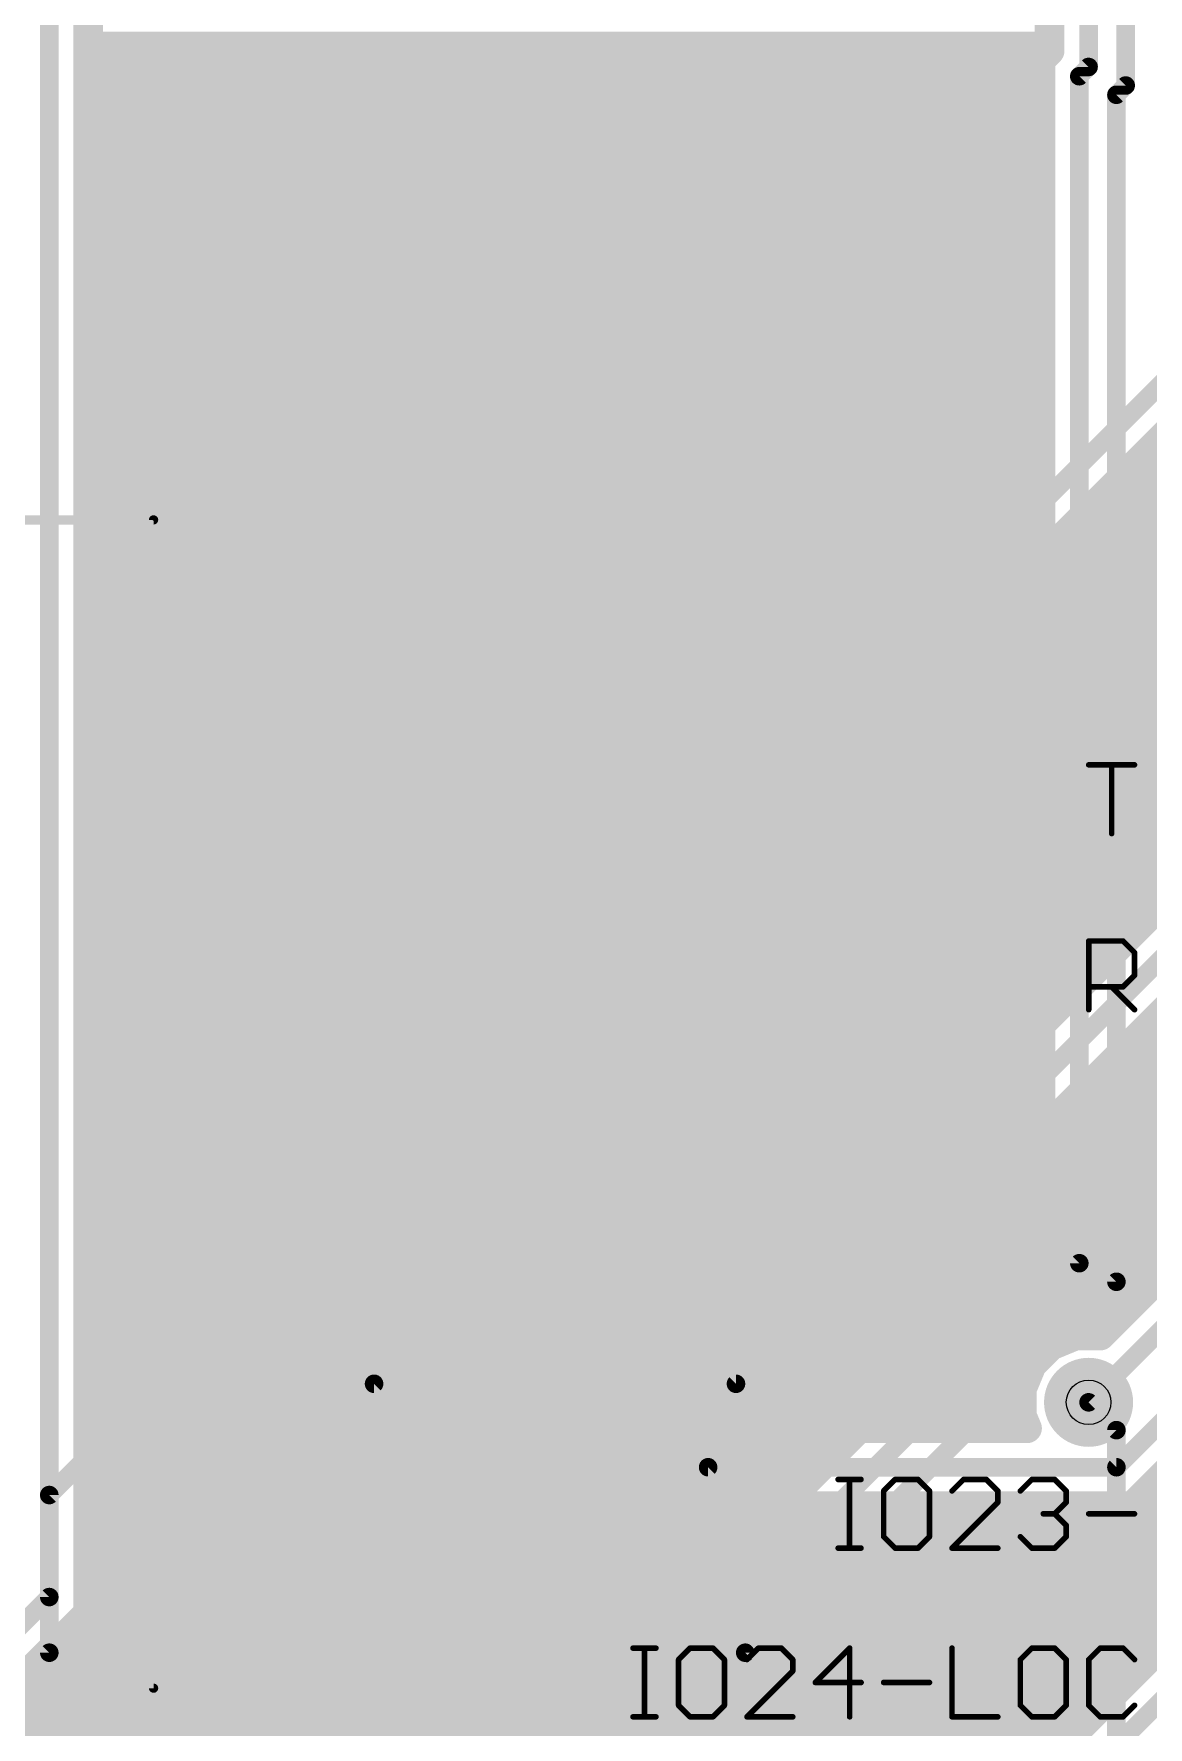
# Model space of a CAD drawing. Extents: x 0 to 10.8, y 0 to 6.1.
# Drawn here: x 3.487 to 4.087, y 2.55 to 3.463 of the extents above; entities that cross this region are included whole.
import ezdxf

# ---------------------------------------------------------------- set-up
doc = ezdxf.new("R2010")
doc.units = 0
for name, color, linetype in [('1', 22, 'CONTINUOUS'), ('116', 253, 'CONTINUOUS'), ('16', 175, 'CONTINUOUS'), ('18', 82, 'CONTINUOUS'), ('21', 253, 'CONTINUOUS'), ('23', 7, 'CONTINUOUS'), ('25', 253, 'CONTINUOUS'), ('29', 253, 'CONTINUOUS'), ('30', 253, 'CONTINUOUS'), ('44', 253, 'CONTINUOUS')]:
    doc.layers.add(name, color=color, linetype=linetype)

# ---------------------------------------------------------------- blocks, each defined once
blk = doc.blocks.new('ROUNDV')
at = {"const_width": 0.5}
blk.add_lwpolyline([(0, -0.25, 1), (0, 0.25, 1), (0, -0.25)], format="xyb", dxfattribs=at)

msp = doc.modelspace()

# ---------------------------------------------------------------- linework, layer by layer
at = {"layer": '1'}
for points, const_width in [([(4.075, 3.435), (4.075, 3.76)], 0.01), ([(3.495, 2.62), (3.495, 3.75)], 0.01), ([(3.515996, 2.628697), (3.515996, 3.741303)], 0.016), ([(4.034, 3.691299), (4.034, 3.453697)], 0.016), ([(4.055, 3.445), (4.055, 3.7)], 0.01), ([(3.515996, 3.456), (4.034, 3.456)], 0.016), ([(4.034, 3.453697), (4.029, 3.448697)], 0.016), ([(4.029, 3.448697), (4.029, 2.808697)], 0.016), ([(3.515996, 3.44), (4.029, 3.44)], 0.016), ([(4.05, 3.44), (4.055, 3.445)], 0.01), ([(4.05, 2.8), (4.05, 3.44)], 0.01), ([(4.07, 3.43), (4.075, 3.435)], 0.01), ([(4.07, 2.79), (4.07, 3.43)], 0.01), ([(3.515996, 3.424), (4.029, 3.424)], 0.016), ([(3.515996, 3.408), (4.029, 3.408)], 0.016), ([(3.515996, 3.392), (4.029, 3.392)], 0.016), ([(3.515996, 3.376), (4.029, 3.376)], 0.016), ([(3.515996, 3.36), (4.029, 3.36)], 0.016), ([(3.515996, 3.344), (4.029, 3.344)], 0.016), ([(3.515996, 3.328), (4.029, 3.328)], 0.016), ([(3.515996, 3.312), (4.029, 3.312)], 0.016), ([(3.515996, 3.296), (4.029, 3.296)], 0.016), ([(3.515996, 3.28), (4.029, 3.28)], 0.016), ([(3.515996, 3.264), (4.029, 3.264)], 0.016), ([(3.515996, 3.248), (4.029, 3.248)], 0.016), ([(3.515996, 3.232), (4.029, 3.232)], 0.016), ([(3.515996, 3.216), (4.029, 3.216)], 0.016), ([(3.515996, 3.2), (4.029, 3.2)], 0.016), ([(3.515996, 3.184), (4.029, 3.184)], 0.016), ([(3.515996, 3.168), (4.029, 3.168)], 0.016), ([(3.515996, 3.152), (4.029, 3.152)], 0.016), ([(3.515996, 3.136), (4.029, 3.136)], 0.016), ([(3.515996, 3.12), (4.029, 3.12)], 0.016), ([(3.515996, 3.104), (4.029, 3.104)], 0.016), ([(3.515996, 3.088), (4.029, 3.088)], 0.016), ([(3.515996, 3.072), (4.029, 3.072)], 0.016), ([(3.515996, 3.056), (4.029, 3.056)], 0.016), ([(3.515996, 3.04), (4.029, 3.04)], 0.016), ([(3.515996, 3.024), (4.029, 3.024)], 0.016), ([(3.515996, 3.008), (4.029, 3.008)], 0.016), ([(3.515996, 2.992), (4.029, 2.992)], 0.016), ([(3.515996, 2.976), (4.029, 2.976)], 0.016), ([(3.515996, 2.96), (4.029, 2.96)], 0.016), ([(3.515996, 2.944), (4.029, 2.944)], 0.016), ([(3.515996, 2.928), (4.029, 2.928)], 0.016), ([(3.515996, 2.912), (4.029, 2.912)], 0.016), ([(3.515996, 2.896), (4.029, 2.896)], 0.016), ([(3.515996, 2.88), (4.029, 2.88)], 0.016), ([(3.515996, 2.864), (4.029, 2.864)], 0.016), ([(3.515996, 2.848), (4.029, 2.848)], 0.016), ([(3.515996, 2.832), (4.029, 2.832)], 0.016), ([(3.515996, 2.816), (4.029, 2.816)], 0.016), ([(4.029, 2.808697), (3.631299, 2.410996)], 0.016), ([(3.515996, 2.8), (4.020303, 2.8)], 0.016), ([(3.64, 2.39), (4.05, 2.8)], 0.01), ([(3.87, 2.59), (4.07, 2.79)], 0.01), ([(3.515996, 2.784), (4.004303, 2.784)], 0.016), ([(3.515996, 2.768), (3.988303, 2.768)], 0.016), ([(3.515996, 2.752), (3.972303, 2.752)], 0.016), ([(3.515996, 2.736), (3.956303, 2.736)], 0.016), ([(4.07, 2.71), (4.055, 2.725)], 0.01), ([(3.515996, 2.72), (3.940303, 2.72)], 0.016), ([(3.515996, 2.704), (3.924303, 2.704)], 0.016), ([(4.07, 2.255), (4.07, 2.71)], 0.01), ([(3.515996, 2.688), (3.908303, 2.688)], 0.016), ([(3.515996, 2.672), (3.892303, 2.672)], 0.016), ([(3.515996, 2.656), (3.876303, 2.656)], 0.016), ([(3.515996, 2.64), (3.860303, 2.64)], 0.016), ([(3.515996, 2.611299), (3.515996, 2.628697)], 0.016), ([(3.515996, 2.624), (3.844303, 2.624)], 0.016), ([(3.15, 2.275), (3.495, 2.62)], 0.01), ([(3.170996, 2.266299), (3.515996, 2.611299)], 0.016), ([(3.512697, 2.608), (3.828303, 2.608)], 0.016), ([(3.496697, 2.592), (3.812303, 2.592)], 0.016), ([(3.87, 2.275), (3.87, 2.59)], 0.01), ([(3.480697, 2.576), (3.796303, 2.576)], 0.016), ([(3.660996, 2.381299), (3.849, 2.569307)], 0.016), ([(3.849, 2.569307), (3.849, 2.317484)], 0.016), ([(3.464697, 2.56), (3.780303, 2.56)], 0.016), ([(3.839693, 2.56), (3.849, 2.56)], 0.016), ([(3.448697, 2.544), (3.764303, 2.544)], 0.016), ([(3.823693, 2.544), (3.849, 2.544)], 0.016)]:
    msp.add_lwpolyline(points, dxfattribs=dict(at, const_width=const_width))
for points, const_width in [([(3.515996, 3.46, 1), (3.515996, 3.452)], 0.008), ([(4.036828, 3.450868, 1), (4.031172, 3.456525)], 0.008), ([(4.034, 3.452, 1), (4.034, 3.46)], 0.008), ([(4.033, 3.448697, 1), (4.025, 3.448697)], 0.008), ([(4.026172, 3.451525, 1), (4.031828, 3.445868)], 0.008), ([(4.03, 3.453697, 1), (4.038, 3.453697)], 0.008), ([(3.515996, 3.444, 1), (3.515996, 3.436)], 0.008), ([(4.029, 3.436, 1), (4.029, 3.444)], 0.008), ([(4.0525, 3.44, 1), (4.0475, 3.44)], 0.005), ([(4.048232, 3.441768, 1), (4.051768, 3.438232)], 0.005), ([(4.0525, 3.445, 1), (4.0575, 3.445)], 0.005), ([(4.056768, 3.443232, 1), (4.053232, 3.446768)], 0.005), ([(4.0725, 3.43, 1), (4.0675, 3.43)], 0.005), ([(4.068232, 3.431768, 1), (4.071768, 3.428232)], 0.005), ([(4.0725, 3.435, 1), (4.0775, 3.435)], 0.005), ([(4.076768, 3.433232, 1), (4.073232, 3.436768)], 0.005), ([(3.515996, 3.428, 1), (3.515996, 3.42)], 0.008), ([(4.029, 3.42, 1), (4.029, 3.428)], 0.008), ([(3.515996, 3.412, 1), (3.515996, 3.404)], 0.008), ([(4.029, 3.404, 1), (4.029, 3.412)], 0.008), ([(3.515996, 3.396, 1), (3.515996, 3.388)], 0.008), ([(4.029, 3.388, 1), (4.029, 3.396)], 0.008), ([(3.515996, 3.38, 1), (3.515996, 3.372)], 0.008), ([(4.029, 3.372, 1), (4.029, 3.38)], 0.008), ([(3.515996, 3.364, 1), (3.515996, 3.356)], 0.008), ([(4.029, 3.356, 1), (4.029, 3.364)], 0.008), ([(3.515996, 3.348, 1), (3.515996, 3.34)], 0.008), ([(4.029, 3.34, 1), (4.029, 3.348)], 0.008), ([(3.515996, 3.332, 1), (3.515996, 3.324)], 0.008), ([(4.029, 3.324, 1), (4.029, 3.332)], 0.008), ([(3.515996, 3.316, 1), (3.515996, 3.308)], 0.008), ([(4.029, 3.308, 1), (4.029, 3.316)], 0.008), ([(3.515996, 3.3, 1), (3.515996, 3.292)], 0.008), ([(4.029, 3.292, 1), (4.029, 3.3)], 0.008), ([(3.515996, 3.284, 1), (3.515996, 3.276)], 0.008), ([(4.029, 3.276, 1), (4.029, 3.284)], 0.008), ([(3.515996, 3.268, 1), (3.515996, 3.26)], 0.008), ([(4.029, 3.26, 1), (4.029, 3.268)], 0.008), ([(3.515996, 3.252, 1), (3.515996, 3.244)], 0.008), ([(4.029, 3.244, 1), (4.029, 3.252)], 0.008), ([(3.515996, 3.236, 1), (3.515996, 3.228)], 0.008), ([(4.029, 3.228, 1), (4.029, 3.236)], 0.008), ([(3.515996, 3.22, 1), (3.515996, 3.212)], 0.008), ([(4.029, 3.212, 1), (4.029, 3.22)], 0.008), ([(3.515996, 3.204, 1), (3.515996, 3.196)], 0.008), ([(4.029, 3.196, 1), (4.029, 3.204)], 0.008), ([(3.515996, 3.188, 1), (3.515996, 3.18)], 0.008), ([(4.029, 3.18, 1), (4.029, 3.188)], 0.008), ([(3.515996, 3.172, 1), (3.515996, 3.164)], 0.008), ([(4.029, 3.164, 1), (4.029, 3.172)], 0.008), ([(3.515996, 3.156, 1), (3.515996, 3.148)], 0.008), ([(4.029, 3.148, 1), (4.029, 3.156)], 0.008), ([(3.515996, 3.14, 1), (3.515996, 3.132)], 0.008), ([(4.029, 3.132, 1), (4.029, 3.14)], 0.008), ([(3.515996, 3.124, 1), (3.515996, 3.116)], 0.008), ([(4.029, 3.116, 1), (4.029, 3.124)], 0.008), ([(3.515996, 3.108, 1), (3.515996, 3.1)], 0.008), ([(4.029, 3.1, 1), (4.029, 3.108)], 0.008), ([(3.515996, 3.092, 1), (3.515996, 3.084)], 0.008), ([(4.029, 3.084, 1), (4.029, 3.092)], 0.008), ([(3.515996, 3.076, 1), (3.515996, 3.068)], 0.008), ([(4.029, 3.068, 1), (4.029, 3.076)], 0.008), ([(3.515996, 3.06, 1), (3.515996, 3.052)], 0.008), ([(4.029, 3.052, 1), (4.029, 3.06)], 0.008), ([(3.515996, 3.044, 1), (3.515996, 3.036)], 0.008), ([(4.029, 3.036, 1), (4.029, 3.044)], 0.008), ([(3.515996, 3.028, 1), (3.515996, 3.02)], 0.008), ([(4.029, 3.02, 1), (4.029, 3.028)], 0.008), ([(3.515996, 3.012, 1), (3.515996, 3.004)], 0.008), ([(4.029, 3.004, 1), (4.029, 3.012)], 0.008), ([(3.515996, 2.996, 1), (3.515996, 2.988)], 0.008), ([(4.029, 2.988, 1), (4.029, 2.996)], 0.008), ([(3.515996, 2.98, 1), (3.515996, 2.972)], 0.008), ([(4.029, 2.972, 1), (4.029, 2.98)], 0.008), ([(3.515996, 2.964, 1), (3.515996, 2.956)], 0.008), ([(4.029, 2.956, 1), (4.029, 2.964)], 0.008), ([(3.515996, 2.948, 1), (3.515996, 2.94)], 0.008), ([(4.029, 2.94, 1), (4.029, 2.948)], 0.008), ([(3.515996, 2.932, 1), (3.515996, 2.924)], 0.008), ([(4.029, 2.924, 1), (4.029, 2.932)], 0.008), ([(3.515996, 2.916, 1), (3.515996, 2.908)], 0.008), ([(4.029, 2.908, 1), (4.029, 2.916)], 0.008), ([(3.515996, 2.9, 1), (3.515996, 2.892)], 0.008), ([(4.029, 2.892, 1), (4.029, 2.9)], 0.008), ([(3.515996, 2.884, 1), (3.515996, 2.876)], 0.008), ([(4.029, 2.876, 1), (4.029, 2.884)], 0.008), ([(3.515996, 2.868, 1), (3.515996, 2.86)], 0.008), ([(4.029, 2.86, 1), (4.029, 2.868)], 0.008), ([(3.515996, 2.852, 1), (3.515996, 2.844)], 0.008), ([(4.029, 2.844, 1), (4.029, 2.852)], 0.008), ([(3.515996, 2.836, 1), (3.515996, 2.828)], 0.008), ([(4.029, 2.828, 1), (4.029, 2.836)], 0.008), ([(3.515996, 2.82, 1), (3.515996, 2.812)], 0.008), ([(4.029, 2.812, 1), (4.029, 2.82)], 0.008), ([(4.025, 2.808697, 1), (4.033, 2.808697)], 0.008), ([(4.031828, 2.805868, 1), (4.026172, 2.811525)], 0.008), ([(3.515996, 2.804, 1), (3.515996, 2.796)], 0.008), ([(4.020303, 2.796, 1), (4.020303, 2.804)], 0.008), ([(4.051768, 2.798232, 1), (4.048232, 2.801768)], 0.005), ([(4.0475, 2.8, 1), (4.0525, 2.8)], 0.005), ([(4.071768, 2.788232, 1), (4.068232, 2.791768)], 0.005), ([(3.515996, 2.788, 1), (3.515996, 2.78)], 0.008), ([(4.004303, 2.78, 1), (4.004303, 2.788)], 0.008), ([(4.0675, 2.79, 1), (4.0725, 2.79)], 0.005), ([(3.515996, 2.772, 1), (3.515996, 2.764)], 0.008), ([(3.988303, 2.764, 1), (3.988303, 2.772)], 0.008), ([(3.515996, 2.756, 1), (3.515996, 2.748)], 0.008), ([(3.972303, 2.748, 1), (3.972303, 2.756)], 0.008), ([(3.515996, 2.74, 1), (3.515996, 2.732)], 0.008), ([(3.956303, 2.732, 1), (3.956303, 2.74)], 0.008), ([(4.056768, 2.726768, 1), (4.053232, 2.723232)], 0.005), ([(3.515996, 2.724, 1), (3.515996, 2.716)], 0.008), ([(3.940303, 2.716, 1), (3.940303, 2.724)], 0.008), ([(3.515996, 2.708, 1), (3.515996, 2.7)], 0.008), ([(3.924303, 2.7, 1), (3.924303, 2.708)], 0.008), ([(4.0725, 2.71, 1), (4.0675, 2.71)], 0.005), ([(4.068232, 2.708232, 1), (4.071768, 2.711768)], 0.005), ([(3.515996, 2.692, 1), (3.515996, 2.684)], 0.008), ([(3.908303, 2.684, 1), (3.908303, 2.692)], 0.008), ([(3.515996, 2.676, 1), (3.515996, 2.668)], 0.008), ([(3.892303, 2.668, 1), (3.892303, 2.676)], 0.008), ([(3.515996, 2.66, 1), (3.515996, 2.652)], 0.008), ([(3.876303, 2.652, 1), (3.876303, 2.66)], 0.008), ([(3.515996, 2.644, 1), (3.515996, 2.636)], 0.008), ([(3.860303, 2.636, 1), (3.860303, 2.644)], 0.008), ([(3.519996, 2.628697, 1), (3.511996, 2.628697)], 0.008), ([(3.511996, 2.628697, 1), (3.519996, 2.628697)], 0.008), ([(3.515996, 2.628, 1), (3.515996, 2.62)], 0.008), ([(3.844303, 2.62, 1), (3.844303, 2.628)], 0.008), ([(3.4925, 2.62, 1), (3.4975, 2.62)], 0.005), ([(3.496768, 2.618232, 1), (3.493232, 2.621768)], 0.005), ([(3.512697, 2.612, 1), (3.512697, 2.604)], 0.008), ([(3.511996, 2.611299, 1), (3.519996, 2.611299)], 0.008), ([(3.518824, 2.608471, 1), (3.513168, 2.614128)], 0.008), ([(3.828303, 2.604, 1), (3.828303, 2.612)], 0.008), ([(3.496697, 2.596, 1), (3.496697, 2.588)], 0.008), ([(3.812303, 2.588, 1), (3.812303, 2.596)], 0.008), ([(3.8725, 2.59, 1), (3.8675, 2.59)], 0.005), ([(3.868232, 2.591768, 1), (3.871768, 2.588232)], 0.005), ([(3.796303, 2.572, 1), (3.796303, 2.58)], 0.008), ([(3.853, 2.569307, 1), (3.845, 2.569307)], 0.008), ([(3.851828, 2.566479, 1), (3.846172, 2.572135)], 0.008), ([(3.780303, 2.556, 1), (3.780303, 2.564)], 0.008), ([(3.839693, 2.564, 1), (3.839693, 2.556)], 0.008), ([(3.849, 2.556, 1), (3.849, 2.564)], 0.008), ([(3.764303, 2.54, 1), (3.764303, 2.548)], 0.008), ([(3.823693, 2.548, 1), (3.823693, 2.54)], 0.008), ([(3.849, 2.54, 1), (3.849, 2.548)], 0.008)]:
    msp.add_lwpolyline(points, format="xyb", dxfattribs=dict(at, const_width=const_width))
at = {"layer": '116', "const_width": 0.008071}
msp.add_lwpolyline([(4.055, 2.715079, 1), (4.055, 2.734921, 1), (4.055, 2.715079)], format="xyb", dxfattribs=at)
at = {"layer": '16'}
for points, const_width in [([(3.495, 2.675), (4.25, 3.43)], 0.01), ([(3.515996, 2.666299), (4.237433, 3.38774)], 0.016), ([(4.081693, 3.232), (4.238622, 3.232)], 0.016), ([(4.065693, 3.216), (4.244457, 3.216)], 0.016), ([(4.049693, 3.2), (4.242433, 3.2)], 0.016), ([(4.033693, 3.184), (4.242433, 3.184)], 0.016), ([(4.017693, 3.168), (4.242433, 3.168)], 0.016), ([(4.001693, 3.152), (4.242433, 3.152)], 0.016), ([(4.242433, 3.142126), (3.856299, 2.755996)], 0.016), ([(3.985693, 3.136), (4.236307, 3.136)], 0.016), ([(3.865, 2.735), (4.255, 3.125)], 0.01), ([(3.969693, 3.12), (4.220307, 3.12)], 0.016), ([(3.953693, 3.104), (4.204307, 3.104)], 0.016), ([(3.937693, 3.088), (4.188307, 3.088)], 0.016), ([(3.885996, 2.726299), (4.244433, 3.08474)], 0.016), ([(3.921693, 3.072), (4.172307, 3.072)], 0.016), ([(3.905693, 3.056), (4.156307, 3.056)], 0.016), ([(3.889693, 3.04), (4.140307, 3.04)], 0.016), ([(3.873693, 3.024), (4.124307, 3.024)], 0.016), ([(3.857693, 3.008), (4.108307, 3.008)], 0.016), ([(3.841693, 2.992), (4.092307, 2.992)], 0.016), ([(3.825693, 2.976), (4.076307, 2.976)], 0.016), ([(3.809693, 2.96), (4.060307, 2.96)], 0.016), ([(3.793693, 2.944), (4.044307, 2.944)], 0.016), ([(4.234, 2.933697), (4.061303, 2.760996)], 0.016), ([(3.777693, 2.928), (4.028307, 2.928)], 0.016), ([(4.087693, 2.928), (4.228307, 2.928)], 0.016), ([(4.055, 2.725), (4.255, 2.925)], 0.01), ([(3.761693, 2.912), (4.012307, 2.912)], 0.016), ([(4.071693, 2.912), (4.212307, 2.912)], 0.016), ([(3.745693, 2.896), (3.996307, 2.896)], 0.016), ([(4.055693, 2.896), (4.196307, 2.896)], 0.016), ([(3.729693, 2.88), (3.980307, 2.88)], 0.016), ([(4.039693, 2.88), (4.180307, 2.88)], 0.016), ([(4.07, 2.69), (4.255, 2.875)], 0.01), ([(3.713693, 2.864), (3.964307, 2.864)], 0.016), ([(4.023693, 2.864), (4.164307, 2.864)], 0.016), ([(3.697693, 2.848), (3.948307, 2.848)], 0.016), ([(4.007693, 2.848), (4.148307, 2.848)], 0.016), ([(3.681693, 2.832), (3.932307, 2.832)], 0.016), ([(3.991693, 2.832), (4.132307, 2.832)], 0.016), ([(4.078697, 2.669), (4.24511, 2.835413)], 0.016), ([(3.665693, 2.816), (3.916307, 2.816)], 0.016), ([(3.975693, 2.816), (4.116307, 2.816)], 0.016), ([(3.649693, 2.8), (3.900307, 2.8)], 0.016), ([(3.959693, 2.8), (4.100307, 2.8)], 0.016), ([(3.633693, 2.784), (3.884307, 2.784)], 0.016), ([(3.943693, 2.784), (4.084307, 2.784)], 0.016), ([(3.617693, 2.768), (3.868307, 2.768)], 0.016), ([(3.927693, 2.768), (4.068307, 2.768)], 0.016), ([(4.047835, 2.760996), (4.034606, 2.755516)], 0.016), ([(4.061303, 2.760996), (4.047835, 2.760996)], 0.016), ([(3.661299, 2.755996), (3.515996, 2.610689)], 0.016), ([(3.601693, 2.752), (3.657307, 2.752)], 0.016), ([(3.678697, 2.755996), (3.661299, 2.755996)], 0.016), ([(3.856299, 2.755996), (3.678697, 2.755996)], 0.016), ([(3.911693, 2.752), (4.031091, 2.752)], 0.016), ([(4.034606, 2.755516), (4.02448, 2.74539)], 0.016), ([(4.02448, 2.74539), (4.019, 2.732161)], 0.016), ([(3.01, 2.075), (3.67, 2.735)], 0.01), ([(3.585693, 2.736), (3.641307, 2.736)], 0.016), ([(3.67, 2.735), (3.865, 2.735)], 0.01), ([(4.234, 2.733697), (3.696303, 2.195996)], 0.016), ([(3.895693, 2.736), (4.020591, 2.736)], 0.016), ([(4.019, 2.732161), (4.019, 2.717835)], 0.016), ([(3.69, 2.16), (4.255, 2.725)], 0.01), ([(3.873697, 2.714), (3.885996, 2.726299)], 0.016), ([(3.030996, 2.066299), (3.678697, 2.714)], 0.016), ([(3.569693, 2.72), (3.625307, 2.72)], 0.016), ([(3.678697, 2.714), (3.873697, 2.714)], 0.016), ([(3.879697, 2.72), (4.019, 2.72)], 0.016), ([(4.019, 2.717835), (4.021835, 2.710996)], 0.016), ([(3.553693, 2.704), (3.609307, 2.704)], 0.016), ([(3.668697, 2.704), (3.834303, 2.704)], 0.016), ([(3.841299, 2.710996), (3.829, 2.698697)], 0.016), ([(4.021835, 2.710996), (3.841299, 2.710996)], 0.016), ([(3.829, 2.698697), (3.416299, 2.285996)], 0.016), ([(3.425, 2.265), (3.85, 2.69)], 0.01), ([(3.537693, 2.688), (3.593307, 2.688)], 0.016), ([(3.652697, 2.688), (3.818303, 2.688)], 0.016), ([(3.85, 2.69), (4.07, 2.69)], 0.01), ([(3.433697, 2.244), (3.858697, 2.669)], 0.016), ([(3.495, 2.59), (3.495, 2.675)], 0.01), ([(3.521693, 2.672), (3.577307, 2.672)], 0.016), ([(3.636697, 2.672), (3.802303, 2.672)], 0.016), ([(3.858697, 2.669), (4.061299, 2.669)], 0.016), ([(4.061299, 2.669), (4.078697, 2.669)], 0.016), ([(4.081697, 2.672), (4.172307, 2.672)], 0.016), ([(3.515996, 2.610689), (3.515996, 2.666299)], 0.016), ([(3.515996, 2.656), (3.561307, 2.656)], 0.016), ([(3.620697, 2.656), (3.786303, 2.656)], 0.016), ([(3.845697, 2.656), (4.156307, 2.656)], 0.016), ([(3.515996, 2.64), (3.545307, 2.64)], 0.016), ([(3.604697, 2.64), (3.770303, 2.64)], 0.016), ([(3.829697, 2.64), (4.140307, 2.64)], 0.016), ([(3.515996, 2.624), (3.529307, 2.624)], 0.016), ([(3.588697, 2.624), (3.754303, 2.624)], 0.016), ([(3.813697, 2.624), (4.124307, 2.624)], 0.016), ([(3.572697, 2.608), (3.738303, 2.608)], 0.016), ([(3.797697, 2.608), (4.108307, 2.608)], 0.016), ([(3, 2.095), (3.495, 2.59)], 0.01), ([(3.556697, 2.592), (3.722303, 2.592)], 0.016), ([(3.781697, 2.592), (4.092307, 2.592)], 0.016), ([(3.540697, 2.576), (3.706303, 2.576)], 0.016), ([(3.765697, 2.576), (4.076307, 2.576)], 0.016), ([(3.524697, 2.56), (3.690303, 2.56)], 0.016), ([(3.749697, 2.56), (4.060307, 2.56)], 0.016), ([(3.508697, 2.544), (3.674303, 2.544)], 0.016), ([(3.733697, 2.544), (4.044307, 2.544)], 0.016)]:
    msp.add_lwpolyline(points, dxfattribs=dict(at, const_width=const_width))
for points, const_width in [([(4.081693, 3.236, 1), (4.081693, 3.228)], 0.008), ([(4.065693, 3.22, 1), (4.065693, 3.212)], 0.008), ([(4.049693, 3.204, 1), (4.049693, 3.196)], 0.008), ([(4.033693, 3.188, 1), (4.033693, 3.18)], 0.008), ([(4.017693, 3.172, 1), (4.017693, 3.164)], 0.008), ([(4.001693, 3.156, 1), (4.001693, 3.148)], 0.008), ([(3.985693, 3.14, 1), (3.985693, 3.132)], 0.008), ([(3.969693, 3.124, 1), (3.969693, 3.116)], 0.008), ([(3.953693, 3.108, 1), (3.953693, 3.1)], 0.008), ([(3.937693, 3.092, 1), (3.937693, 3.084)], 0.008), ([(3.921693, 3.076, 1), (3.921693, 3.068)], 0.008), ([(3.905693, 3.06, 1), (3.905693, 3.052)], 0.008), ([(3.889693, 3.044, 1), (3.889693, 3.036)], 0.008), ([(3.873693, 3.028, 1), (3.873693, 3.02)], 0.008), ([(3.857693, 3.012, 1), (3.857693, 3.004)], 0.008), ([(3.841693, 2.996, 1), (3.841693, 2.988)], 0.008), ([(3.825693, 2.98, 1), (3.825693, 2.972)], 0.008), ([(4.076307, 2.972, 1), (4.076307, 2.98)], 0.008), ([(3.809693, 2.964, 1), (3.809693, 2.956)], 0.008), ([(4.060307, 2.956, 1), (4.060307, 2.964)], 0.008), ([(3.793693, 2.948, 1), (3.793693, 2.94)], 0.008), ([(4.044307, 2.94, 1), (4.044307, 2.948)], 0.008), ([(3.777693, 2.932, 1), (3.777693, 2.924)], 0.008), ([(4.028307, 2.924, 1), (4.028307, 2.932)], 0.008), ([(4.087693, 2.932, 1), (4.087693, 2.924)], 0.008), ([(3.761693, 2.916, 1), (3.761693, 2.908)], 0.008), ([(4.012307, 2.908, 1), (4.012307, 2.916)], 0.008), ([(4.071693, 2.916, 1), (4.071693, 2.908)], 0.008), ([(3.745693, 2.9, 1), (3.745693, 2.892)], 0.008), ([(3.996307, 2.892, 1), (3.996307, 2.9)], 0.008), ([(4.055693, 2.9, 1), (4.055693, 2.892)], 0.008), ([(3.729693, 2.884, 1), (3.729693, 2.876)], 0.008), ([(3.980307, 2.876, 1), (3.980307, 2.884)], 0.008), ([(4.039693, 2.884, 1), (4.039693, 2.876)], 0.008), ([(3.713693, 2.868, 1), (3.713693, 2.86)], 0.008), ([(3.964307, 2.86, 1), (3.964307, 2.868)], 0.008), ([(4.023693, 2.868, 1), (4.023693, 2.86)], 0.008), ([(3.697693, 2.852, 1), (3.697693, 2.844)], 0.008), ([(3.948307, 2.844, 1), (3.948307, 2.852)], 0.008), ([(4.007693, 2.852, 1), (4.007693, 2.844)], 0.008), ([(3.681693, 2.836, 1), (3.681693, 2.828)], 0.008), ([(3.932307, 2.828, 1), (3.932307, 2.836)], 0.008), ([(3.991693, 2.836, 1), (3.991693, 2.828)], 0.008), ([(3.665693, 2.82, 1), (3.665693, 2.812)], 0.008), ([(3.916307, 2.812, 1), (3.916307, 2.82)], 0.008), ([(3.975693, 2.82, 1), (3.975693, 2.812)], 0.008), ([(3.649693, 2.804, 1), (3.649693, 2.796)], 0.008), ([(3.900307, 2.796, 1), (3.900307, 2.804)], 0.008), ([(3.959693, 2.804, 1), (3.959693, 2.796)], 0.008), ([(3.633693, 2.788, 1), (3.633693, 2.78)], 0.008), ([(3.884307, 2.78, 1), (3.884307, 2.788)], 0.008), ([(3.943693, 2.788, 1), (3.943693, 2.78)], 0.008), ([(4.084307, 2.78, 1), (4.084307, 2.788)], 0.008), ([(3.617693, 2.772, 1), (3.617693, 2.764)], 0.008), ([(3.868307, 2.764, 1), (3.868307, 2.772)], 0.008), ([(3.927693, 2.772, 1), (3.927693, 2.764)], 0.008), ([(4.068307, 2.764, 1), (4.068307, 2.772)], 0.008), ([(4.047835, 2.764996, 1), (4.047835, 2.756996)], 0.008), ([(4.049366, 2.757301, 1), (4.046304, 2.764691)], 0.008), ([(4.058475, 2.763824, 1), (4.064132, 2.758168)], 0.008), ([(4.061303, 2.756996, 1), (4.061303, 2.764996)], 0.008), ([(3.601693, 2.756, 1), (3.601693, 2.748)], 0.008), ([(3.661299, 2.759996, 1), (3.661299, 2.751996)], 0.008), ([(3.657307, 2.748, 1), (3.657307, 2.756)], 0.008), ([(3.664128, 2.753168, 1), (3.658471, 2.758824)], 0.008), ([(3.678697, 2.759996, 1), (3.678697, 2.751996)], 0.008), ([(3.678697, 2.751996, 1), (3.678697, 2.759996)], 0.008), ([(3.853471, 2.758825, 1), (3.859128, 2.753168)], 0.008), ([(3.856299, 2.751996, 1), (3.856299, 2.759996)], 0.008), ([(3.911693, 2.756, 1), (3.911693, 2.748)], 0.008), ([(4.033075, 2.759211, 1), (4.036137, 2.75182)], 0.008), ([(4.031091, 2.748, 1), (4.031091, 2.756)], 0.008), ([(4.037435, 2.752687, 1), (4.031778, 2.758344)], 0.008), ([(4.021652, 2.748218, 1), (4.027309, 2.742561)], 0.008), ([(4.028176, 2.743859, 1), (4.020785, 2.746921)], 0.008), ([(3.585693, 2.74, 1), (3.585693, 2.732)], 0.008), ([(3.641307, 2.732, 1), (3.641307, 2.74)], 0.008), ([(3.67, 2.7375, 1), (3.67, 2.7325)], 0.005), ([(3.671768, 2.733232, 1), (3.668232, 2.736768)], 0.005), ([(3.863232, 2.736768, 1), (3.866768, 2.733232)], 0.005), ([(3.865, 2.7325, 1), (3.865, 2.7375)], 0.005), ([(3.895693, 2.74, 1), (3.895693, 2.732)], 0.008), ([(4.023, 2.732161, 1), (4.015, 2.732161)], 0.008), ([(4.020591, 2.732, 1), (4.020591, 2.74)], 0.008), ([(3.883168, 2.729128, 1), (3.888825, 2.723471)], 0.008), ([(3.888824, 2.723471, 1), (3.883168, 2.729128)], 0.008), ([(4.015305, 2.733692, 1), (4.022695, 2.73063)], 0.008), ([(3.569693, 2.724, 1), (3.569693, 2.716)], 0.008), ([(3.625307, 2.716, 1), (3.625307, 2.724)], 0.008), ([(3.678697, 2.718, 1), (3.678697, 2.71)], 0.008), ([(3.681525, 2.711172, 1), (3.675868, 2.716828)], 0.008), ([(3.870868, 2.716828, 1), (3.876525, 2.711172)], 0.008), ([(3.873697, 2.71, 1), (3.873697, 2.718)], 0.008), ([(3.879697, 2.724, 1), (3.879697, 2.716)], 0.008), ([(4.022695, 2.719366, 1), (4.015305, 2.716303)], 0.008), ([(4.015, 2.717835, 1), (4.023, 2.717835)], 0.008), ([(4.019, 2.716, 1), (4.019, 2.724)], 0.008), ([(4.053232, 2.726768, 1), (4.056768, 2.723232)], 0.005), ([(3.553693, 2.708, 1), (3.553693, 2.7)], 0.008), ([(3.609307, 2.7, 1), (3.609307, 2.708)], 0.008), ([(3.668697, 2.708, 1), (3.668697, 2.7)], 0.008), ([(3.834303, 2.7, 1), (3.834303, 2.708)], 0.008), ([(3.841299, 2.714996, 1), (3.841299, 2.706996)], 0.008), ([(3.844128, 2.708168, 1), (3.838471, 2.713824)], 0.008), ([(4.01814, 2.709464, 1), (4.02553, 2.712528)], 0.008), ([(4.021835, 2.706996, 1), (4.021835, 2.714996)], 0.008), ([(3.826172, 2.701525, 1), (3.831828, 2.695868)], 0.008), ([(3.831828, 2.695868, 1), (3.826172, 2.701525)], 0.008), ([(3.537693, 2.692, 1), (3.537693, 2.684)], 0.008), ([(3.593307, 2.684, 1), (3.593307, 2.692)], 0.008), ([(3.652697, 2.692, 1), (3.652697, 2.684)], 0.008), ([(3.818303, 2.684, 1), (3.818303, 2.692)], 0.008), ([(3.85, 2.6925, 1), (3.85, 2.6875)], 0.005), ([(3.851768, 2.688232, 1), (3.848232, 2.691768)], 0.005), ([(4.068232, 2.691768, 1), (4.071768, 2.688232)], 0.005), ([(4.07, 2.6875, 1), (4.07, 2.6925)], 0.005), ([(3.4975, 2.675, 1), (3.4925, 2.675)], 0.005), ([(3.493232, 2.676768, 1), (3.496768, 2.673232)], 0.005), ([(3.521693, 2.676, 1), (3.521693, 2.668)], 0.008), ([(3.577307, 2.668, 1), (3.577307, 2.676)], 0.008), ([(3.636697, 2.676, 1), (3.636697, 2.668)], 0.008), ([(3.802303, 2.668, 1), (3.802303, 2.676)], 0.008), ([(3.858697, 2.673, 1), (3.858697, 2.665)], 0.008), ([(3.861525, 2.666172, 1), (3.855868, 2.671828)], 0.008), ([(4.061299, 2.673, 1), (4.061299, 2.665)], 0.008), ([(4.061299, 2.665, 1), (4.061299, 2.673)], 0.008), ([(4.075868, 2.671828, 1), (4.081525, 2.666172)], 0.008), ([(4.081697, 2.676, 1), (4.081697, 2.668)], 0.008), ([(4.078697, 2.665, 1), (4.078697, 2.673)], 0.008), ([(3.519996, 2.666299, 1), (3.511996, 2.666299)], 0.008), ([(3.513168, 2.669128, 1), (3.518824, 2.663471)], 0.008), ([(3.515996, 2.66, 1), (3.515996, 2.652)], 0.008), ([(3.561307, 2.652, 1), (3.561307, 2.66)], 0.008), ([(3.620697, 2.66, 1), (3.620697, 2.652)], 0.008), ([(3.786303, 2.652, 1), (3.786303, 2.66)], 0.008), ([(3.845697, 2.66, 1), (3.845697, 2.652)], 0.008), ([(3.515996, 2.644, 1), (3.515996, 2.636)], 0.008), ([(3.545307, 2.636, 1), (3.545307, 2.644)], 0.008), ([(3.604697, 2.644, 1), (3.604697, 2.636)], 0.008), ([(3.770303, 2.636, 1), (3.770303, 2.644)], 0.008), ([(3.829697, 2.644, 1), (3.829697, 2.636)], 0.008), ([(3.515996, 2.628, 1), (3.515996, 2.62)], 0.008), ([(3.529307, 2.62, 1), (3.529307, 2.628)], 0.008), ([(3.588697, 2.628, 1), (3.588697, 2.62)], 0.008), ([(3.754303, 2.62, 1), (3.754303, 2.628)], 0.008), ([(3.813697, 2.628, 1), (3.813697, 2.62)], 0.008), ([(3.511996, 2.610689, 1), (3.519996, 2.610689)], 0.008), ([(3.513168, 2.613517, 1), (3.518825, 2.607861)], 0.008), ([(3.572697, 2.612, 1), (3.572697, 2.604)], 0.008), ([(3.738303, 2.604, 1), (3.738303, 2.612)], 0.008), ([(3.797697, 2.612, 1), (3.797697, 2.604)], 0.008), ([(3.496768, 2.588232, 1), (3.493232, 2.591768)], 0.005), ([(3.556697, 2.596, 1), (3.556697, 2.588)], 0.008), ([(3.722303, 2.588, 1), (3.722303, 2.596)], 0.008), ([(3.781697, 2.596, 1), (3.781697, 2.588)], 0.008), ([(3.4925, 2.59, 1), (3.4975, 2.59)], 0.005), ([(3.540697, 2.58, 1), (3.540697, 2.572)], 0.008), ([(3.706303, 2.572, 1), (3.706303, 2.58)], 0.008), ([(3.765697, 2.58, 1), (3.765697, 2.572)], 0.008), ([(4.076307, 2.572, 1), (4.076307, 2.58)], 0.008), ([(3.524697, 2.564, 1), (3.524697, 2.556)], 0.008), ([(3.690303, 2.556, 1), (3.690303, 2.564)], 0.008), ([(3.749697, 2.564, 1), (3.749697, 2.556)], 0.008), ([(4.060307, 2.556, 1), (4.060307, 2.564)], 0.008), ([(3.508697, 2.548, 1), (3.508697, 2.54)], 0.008), ([(3.674303, 2.54, 1), (3.674303, 2.548)], 0.008), ([(3.733697, 2.548, 1), (3.733697, 2.54)], 0.008), ([(4.044307, 2.54, 1), (4.044307, 2.548)], 0.008)]:
    msp.add_lwpolyline(points, format="xyb", dxfattribs=dict(at, const_width=const_width))
at = {"layer": '21', "const_width": 0.005}
for points in [[(3.551181, 3.200791), (3.098425, 3.200791)], [(3.551181, 3.200791), (3.551181, 2.57087)], [(3.098425, 2.57087), (3.551181, 2.57087)]]:
    msp.add_lwpolyline(points, dxfattribs=at)
at = {"layer": '21', "const_width": 0.0025}
for points in [[(3.552431, 3.200791, 1), (3.549931, 3.200791)], [(3.551181, 3.199541, 1), (3.551181, 3.202041)], [(3.549931, 2.57087, 1), (3.552431, 2.57087)], [(3.551181, 2.56962, 1), (3.551181, 2.57212)]]:
    msp.add_lwpolyline(points, format="xyb", dxfattribs=at)
at = {"layer": '23'}
msp.add_point((3.551181, 3.200791), dxfattribs=at)
at = {"layer": '25', "const_width": 0.003}
for points in [[(4.055083, 3.068717), (4.079768, 3.068717)], [(4.067425, 3.031685), (4.067425, 3.068717)], [(4.055083, 2.936685), (4.055083, 2.973717)], [(4.055083, 2.973717), (4.073598, 2.973717)], [(4.073598, 2.973717), (4.079768, 2.967543)], [(4.079768, 2.967543), (4.079768, 2.955201)], [(4.073598, 2.949028), (4.055083, 2.949028)], [(4.067425, 2.949028), (4.079768, 2.936685)], [(4.079768, 2.955201), (4.073598, 2.949028)], [(3.920035, 2.683406), (3.932378, 2.683406)], [(3.926205, 2.646374), (3.926205, 2.683406)], [(3.950756, 2.683406), (3.944587, 2.677232)], [(3.963102, 2.683406), (3.950756, 2.683406)], [(3.969272, 2.677232), (3.963102, 2.683406)], [(3.987587, 2.683406), (3.981417, 2.677232)], [(3.999933, 2.683406), (3.987587, 2.683406)], [(4.006102, 2.677232), (3.999933, 2.683406)], [(4.018248, 2.677232), (4.024417, 2.683406)], [(4.024417, 2.683406), (4.036764, 2.683406)], [(4.036764, 2.683406), (4.042933, 2.677232)], [(3.944587, 2.677232), (3.944587, 2.652543)], [(3.969272, 2.652543), (3.969272, 2.677232)], [(4.006102, 2.671059), (4.006102, 2.677232)], [(4.042933, 2.677232), (4.042933, 2.671059)], [(3.981417, 2.646374), (4.006102, 2.671059)], [(4.036764, 2.66489), (4.030591, 2.66489)], [(4.042933, 2.671059), (4.036764, 2.66489)], [(4.036764, 2.66489), (4.042933, 2.658717)], [(4.055079, 2.66489), (4.079764, 2.66489)], [(4.042933, 2.658717), (4.042933, 2.652543)], [(3.920035, 2.646374), (3.932378, 2.646374)], [(3.944587, 2.652543), (3.950756, 2.646374)], [(3.950756, 2.646374), (3.963102, 2.646374)], [(3.963102, 2.646374), (3.969272, 2.652543)], [(4.006102, 2.646374), (3.981417, 2.646374)], [(4.024417, 2.646374), (4.018248, 2.652543)], [(4.036764, 2.646374), (4.024417, 2.646374)], [(4.042933, 2.652543), (4.036764, 2.646374)], [(3.809539, 2.592461), (3.821882, 2.592461)], [(3.815709, 2.555429), (3.815709, 2.592461)], [(3.84026, 2.592461), (3.834091, 2.586287)], [(3.852606, 2.592461), (3.84026, 2.592461)], [(3.858776, 2.586287), (3.852606, 2.592461)], [(3.877091, 2.592461), (3.870921, 2.586287)], [(3.889437, 2.592461), (3.877091, 2.592461)], [(3.895606, 2.586287), (3.889437, 2.592461)], [(3.926268, 2.592461), (3.907752, 2.573945)], [(3.926268, 2.555429), (3.926268, 2.592461)], [(3.981413, 2.592461), (3.981413, 2.555429)], [(4.024413, 2.592461), (4.018244, 2.586287)], [(4.03676, 2.592461), (4.024413, 2.592461)], [(4.042929, 2.586287), (4.03676, 2.592461)], [(4.061244, 2.592461), (4.055075, 2.586287)], [(4.073591, 2.592461), (4.061244, 2.592461)], [(4.07976, 2.586287), (4.073591, 2.592461)], [(3.834091, 2.586287), (3.834091, 2.561598)], [(3.858776, 2.561598), (3.858776, 2.586287)], [(3.895606, 2.580114), (3.895606, 2.586287)], [(4.018244, 2.586287), (4.018244, 2.561598)], [(4.042929, 2.561598), (4.042929, 2.586287)], [(4.055075, 2.586287), (4.055075, 2.561598)], [(3.870921, 2.555429), (3.895606, 2.580114)], [(3.907752, 2.573945), (3.932437, 2.573945)], [(3.944583, 2.573945), (3.969268, 2.573945)], [(3.809539, 2.555429), (3.821882, 2.555429)], [(3.834091, 2.561598), (3.84026, 2.555429)], [(3.84026, 2.555429), (3.852606, 2.555429)], [(3.852606, 2.555429), (3.858776, 2.561598)], [(3.895606, 2.555429), (3.870921, 2.555429)], [(3.981413, 2.555429), (4.006098, 2.555429)], [(4.018244, 2.561598), (4.024413, 2.555429)], [(4.024413, 2.555429), (4.03676, 2.555429)], [(4.03676, 2.555429), (4.042929, 2.561598)], [(4.055075, 2.561598), (4.061244, 2.555429)], [(4.061244, 2.555429), (4.073591, 2.555429)], [(4.073591, 2.555429), (4.07976, 2.561598)]]:
    msp.add_lwpolyline(points, dxfattribs=at)
at = {"layer": '25', "const_width": 0.0015}
for points in [[(4.055083, 3.069467, 1), (4.055083, 3.067967)], [(4.068175, 3.068717, 1), (4.066675, 3.068717)], [(4.079768, 3.067967, 1), (4.079768, 3.069467)], [(4.066675, 3.031685, 1), (4.068175, 3.031685)], [(4.055833, 2.973717, 1), (4.054333, 2.973717)], [(4.055083, 2.974467, 1), (4.055083, 2.972967)], [(4.074129, 2.974247, 1), (4.073068, 2.973186)], [(4.073598, 2.972967, 1), (4.073598, 2.974467)], [(4.080518, 2.967543, 1), (4.079018, 2.967543)], [(4.079237, 2.967013, 1), (4.080298, 2.968073)], [(4.055083, 2.949778, 1), (4.055083, 2.948278)], [(4.067956, 2.949558, 1), (4.066895, 2.948497)], [(4.073068, 2.949558, 1), (4.074129, 2.948497)], [(4.073598, 2.948278, 1), (4.073598, 2.949778)], [(4.079018, 2.955201, 1), (4.080518, 2.955201)], [(4.080298, 2.954671, 1), (4.079237, 2.955731)], [(4.054333, 2.936685, 1), (4.055833, 2.936685)], [(4.079237, 2.936155, 1), (4.080298, 2.937215)], [(3.920035, 2.684156, 1), (3.920035, 2.682656)], [(3.926955, 2.683406, 1), (3.925455, 2.683406)], [(3.932378, 2.682656, 1), (3.932378, 2.684156)], [(3.950756, 2.684156, 1), (3.950756, 2.682656)], [(3.951286, 2.682875, 1), (3.950225, 2.683936)], [(3.963633, 2.683936, 1), (3.962572, 2.682875)], [(3.963102, 2.682656, 1), (3.963102, 2.684156)], [(3.987587, 2.684156, 1), (3.987587, 2.682656)], [(3.988117, 2.682875, 1), (3.987056, 2.683936)], [(4.000464, 2.683936, 1), (3.999403, 2.682875)], [(3.999933, 2.682656, 1), (3.999933, 2.684156)], [(4.024417, 2.684156, 1), (4.024417, 2.682656)], [(4.024948, 2.682875, 1), (4.023887, 2.683936)], [(4.037294, 2.683936, 1), (4.036233, 2.682875)], [(4.036764, 2.682656, 1), (4.036764, 2.684156)], [(3.945337, 2.677232, 1), (3.943837, 2.677232)], [(3.944056, 2.677762, 1), (3.945117, 2.676702)], [(3.970022, 2.677232, 1), (3.968522, 2.677232)], [(3.968741, 2.676702, 1), (3.969802, 2.677762)], [(3.980887, 2.677762, 1), (3.981948, 2.676702)], [(4.006852, 2.677232, 1), (4.005352, 2.677232)], [(4.005572, 2.676702, 1), (4.006633, 2.677762)], [(4.017718, 2.677762, 1), (4.018779, 2.676702)], [(4.043683, 2.677232, 1), (4.042183, 2.677232)], [(4.042403, 2.676702, 1), (4.043464, 2.677762)], [(4.005352, 2.671059, 1), (4.006852, 2.671059)], [(4.006633, 2.670529, 1), (4.005572, 2.671589)], [(4.030591, 2.66564, 1), (4.030591, 2.66414)], [(4.036233, 2.66542, 1), (4.037294, 2.664359)], [(4.037294, 2.66542, 1), (4.036233, 2.66436)], [(4.036764, 2.66414, 1), (4.036764, 2.66564)], [(4.042183, 2.671059, 1), (4.043683, 2.671059)], [(4.043463, 2.670529, 1), (4.042403, 2.671589)], [(4.055079, 2.66564, 1), (4.055079, 2.66414)], [(4.079764, 2.66414, 1), (4.079764, 2.66564)], [(4.043683, 2.658717, 1), (4.042183, 2.658717)], [(4.042403, 2.658186, 1), (4.043464, 2.659247)], [(3.920035, 2.647124, 1), (3.920035, 2.645624)], [(3.932378, 2.645624, 1), (3.932378, 2.647124)], [(3.945117, 2.653074, 1), (3.944056, 2.652013)], [(3.943837, 2.652543, 1), (3.945337, 2.652543)], [(3.950756, 2.647124, 1), (3.950756, 2.645624)], [(3.950226, 2.645844, 1), (3.951286, 2.646904)], [(3.962572, 2.646904, 1), (3.963633, 2.645844)], [(3.963102, 2.645624, 1), (3.963102, 2.647124)], [(3.968522, 2.652543, 1), (3.970022, 2.652543)], [(3.969802, 2.652013, 1), (3.968741, 2.653074)], [(3.981417, 2.647124, 1), (3.981417, 2.645624)], [(3.980887, 2.646904, 1), (3.981948, 2.645844)], [(4.006102, 2.645624, 1), (4.006102, 2.647124)], [(4.018778, 2.653074, 1), (4.017718, 2.652013)], [(4.024417, 2.647124, 1), (4.024417, 2.645624)], [(4.023887, 2.645844, 1), (4.024948, 2.646904)], [(4.036233, 2.646904, 1), (4.037294, 2.645844)], [(4.036764, 2.645624, 1), (4.036764, 2.647124)], [(4.042183, 2.652543, 1), (4.043683, 2.652543)], [(4.043463, 2.652013, 1), (4.042403, 2.653074)], [(3.925455, 2.646374, 1), (3.926955, 2.646374)], [(3.809539, 2.593211, 1), (3.809539, 2.591711)], [(3.816459, 2.592461, 1), (3.814959, 2.592461)], [(3.821882, 2.591711, 1), (3.821882, 2.593211)], [(3.84026, 2.593211, 1), (3.84026, 2.591711)], [(3.84079, 2.59193, 1), (3.839729, 2.592991)], [(3.853137, 2.592991, 1), (3.852076, 2.59193)], [(3.852606, 2.591711, 1), (3.852606, 2.593211)], [(3.877091, 2.593211, 1), (3.877091, 2.591711)], [(3.877621, 2.59193, 1), (3.87656, 2.592991)], [(3.889968, 2.592991, 1), (3.888907, 2.59193)], [(3.889437, 2.591711, 1), (3.889437, 2.593211)], [(3.927018, 2.592461, 1), (3.925518, 2.592461)], [(3.926798, 2.59193, 1), (3.925737, 2.592991)], [(3.982163, 2.592461, 1), (3.980663, 2.592461)], [(4.024413, 2.593211, 1), (4.024413, 2.591711)], [(4.024944, 2.59193, 1), (4.023883, 2.592991)], [(4.03729, 2.592991, 1), (4.036229, 2.59193)], [(4.03676, 2.591711, 1), (4.03676, 2.593211)], [(4.061244, 2.593211, 1), (4.061244, 2.591711)], [(4.061775, 2.59193, 1), (4.060714, 2.592991)], [(4.074121, 2.592991, 1), (4.07306, 2.59193)], [(4.073591, 2.591711, 1), (4.073591, 2.593211)], [(3.83356, 2.586818, 1), (3.834621, 2.585757)], [(3.834841, 2.586287, 1), (3.833341, 2.586287)], [(3.859526, 2.586287, 1), (3.858026, 2.586287)], [(3.858245, 2.585757, 1), (3.859306, 2.586818)], [(3.870391, 2.586818, 1), (3.871452, 2.585757)], [(3.896356, 2.586287, 1), (3.894856, 2.586287)], [(3.895076, 2.585757, 1), (3.896137, 2.586818)], [(4.018994, 2.586287, 1), (4.017494, 2.586287)], [(4.017714, 2.586818, 1), (4.018775, 2.585757)], [(4.043679, 2.586287, 1), (4.042179, 2.586287)], [(4.042399, 2.585757, 1), (4.04346, 2.586818)], [(4.054544, 2.586818, 1), (4.055605, 2.585757)], [(4.055825, 2.586287, 1), (4.054325, 2.586287)], [(4.079229, 2.585757, 1), (4.08029, 2.586818)], [(3.894856, 2.580114, 1), (3.896356, 2.580114)], [(3.896137, 2.579584, 1), (3.895076, 2.580645)], [(3.907752, 2.574695, 1), (3.907752, 2.573195)], [(3.907222, 2.574475, 1), (3.908282, 2.573415)], [(3.932437, 2.573195, 1), (3.932437, 2.574695)], [(3.944583, 2.574695, 1), (3.944583, 2.573195)], [(3.969268, 2.573195, 1), (3.969268, 2.574695)], [(3.809539, 2.556179, 1), (3.809539, 2.554679)], [(3.821882, 2.554679, 1), (3.821882, 2.556179)], [(3.834621, 2.562129, 1), (3.83356, 2.561068)], [(3.833341, 2.561598, 1), (3.834841, 2.561598)], [(3.84026, 2.556179, 1), (3.84026, 2.554679)], [(3.83973, 2.554899, 1), (3.84079, 2.555959)], [(3.852076, 2.555959, 1), (3.853137, 2.554899)], [(3.852606, 2.554679, 1), (3.852606, 2.556179)], [(3.858026, 2.561598, 1), (3.859526, 2.561598)], [(3.859306, 2.561068, 1), (3.858245, 2.562129)], [(3.870921, 2.556179, 1), (3.870921, 2.554679)], [(3.870391, 2.555959, 1), (3.871452, 2.554899)], [(3.895606, 2.554679, 1), (3.895606, 2.556179)], [(3.981413, 2.556179, 1), (3.981413, 2.554679)], [(4.006098, 2.554679, 1), (4.006098, 2.556179)], [(4.018774, 2.562129, 1), (4.017714, 2.561068)], [(4.017494, 2.561598, 1), (4.018994, 2.561598)], [(4.024413, 2.556179, 1), (4.024413, 2.554679)], [(4.023883, 2.554899, 1), (4.024944, 2.555959)], [(4.03623, 2.555959, 1), (4.03729, 2.554899)], [(4.03676, 2.554679, 1), (4.03676, 2.556179)], [(4.042179, 2.561598, 1), (4.043679, 2.561598)], [(4.043459, 2.561068, 1), (4.042399, 2.562129)], [(4.055605, 2.562129, 1), (4.054544, 2.561068)], [(4.054325, 2.561598, 1), (4.055825, 2.561598)], [(4.061244, 2.556179, 1), (4.061244, 2.554679)], [(4.060714, 2.554899, 1), (4.061774, 2.555959)], [(4.07306, 2.555959, 1), (4.074121, 2.554899)], [(4.073591, 2.554679, 1), (4.073591, 2.556179)], [(4.08029, 2.561068, 1), (4.07923, 2.562129)], [(3.814959, 2.555429, 1), (3.816459, 2.555429)], [(3.925518, 2.555429, 1), (3.927018, 2.555429)], [(3.980663, 2.555429, 1), (3.982163, 2.555429)]]:
    msp.add_lwpolyline(points, format="xyb", dxfattribs=at)
at = {"layer": '44'}
msp.add_circle((4.055, 2.725), 0.012, dxfattribs=at)

# ---------------------------------------------------------------- block references
at = {"layer": '18', "xscale": 0.04, "yscale": 0.04}
msp.add_blockref('ROUNDV', (4.055, 2.725), dxfattribs=at)
msp.add_blockref('ROUNDV', (4.055, 2.725), dxfattribs=at)
at = {"layer": '29', "xscale": 0.048, "yscale": 0.048}
msp.add_blockref('ROUNDV', (4.055, 2.725), dxfattribs=at)
at = {"layer": '30', "xscale": 0.048, "yscale": 0.048}
msp.add_blockref('ROUNDV', (4.055, 2.725), dxfattribs=at)

doc.saveas('drawing.dxf')
